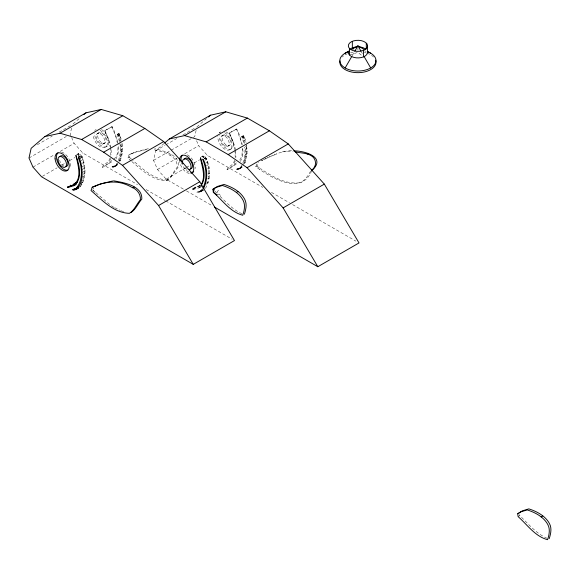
<?xml version="1.0" encoding="UTF-8"?>
<svg xmlns="http://www.w3.org/2000/svg" width="580" height="580" viewBox="0 0 580 580"><rect width="100%" height="100%" fill="white"/><g stroke="black" fill="none" stroke-linecap="round" stroke-linejoin="round"><path stroke-width="0.43" stroke-dasharray="2.9 2.17" d="M79.844 187.057C84.876 181.315 85.651 172.63 84.571 165.329C83.426 162.523 83.44 151.641 78.133 156.955M120.64 160.102L119.219 160.921L121.097 152.127L120.712 144.181L122.126 143.362C123.344 149.647 122.206 156.404 119.589 162.19M205.443 188.399C209.779 181.431 210.562 172.485 208.503 164.611C207.517 162.973 207.466 155.737 204.109 158.5M246.681 145.718L247.073 153.664L245.195 162.465L243.774 163.284L245.652 154.49L245.268 146.537L246.681 145.718L246.217 143.412M110.657 155.309L110.374 147.878M235.212 157.666L234.929 150.242M80.62 159.297L78.438 153.555L78.699 155.346M203.841 157.709L202.993 155.918L203.254 157.709M71.558 128.049L70.194 134.226L71.275 136.706M183.331 189.073L166.126 179.14L157.521 169.462L153.555 160.37L155.701 150.662L163.872 143.651M196.112 130.413L194.749 136.59L192.415 137.931M110.265 157.898L108.097 161.813L102.993 165.807L102.435 167.315L113.216 160.965M234.82 160.254L232.652 164.169L227.548 168.171L226.99 169.672L237.771 163.328M131.218 161.044L127.919 157.97L129.086 154.679L137.315 151.358L150.416 148.19M127.919 157.97L129.369 157.231L130.536 153.939M110.65 158.724L108.801 163.248L102.747 167.337M115.906 159.152L117.754 154.621L118.501 150.785L118.059 143.898M235.204 161.081L233.356 165.612L227.302 169.694M240.461 161.508L242.31 156.977L243.063 153.142L242.723 147.98M81.091 184.251C85.651 175.254 84.956 164.408 80.975 155.317M118.284 160.718C120.459 154.998 121.06 148.531 119.683 142.535M119.001 161.487C123.221 152.663 122.365 142.172 118.537 133.349L117.116 134.168L119.531 141.766M206.698 184.222C210.112 175.704 209.126 165.996 205.53 157.68M242.839 163.074C244.796 158.086 245.34 152.504 244.709 147.19M243.208 164.647C246.021 159.058 246.855 152.547 246.13 146.363M311.692 170.708C301.419 196.714 269.635 176.929 255.765 166.619L257.15 163.509M255.765 166.619L256.925 166.119L258.658 162.226M244.492 163.857L245.195 162.465M310.532 171.209C308.408 175.885 304.754 179.742 300.766 182.903M352.183 55.753L354.387 51.932M117.668 163.393L116.196 165.053L112.041 166.815L113.542 167.272L115.471 166.416L117.791 163.64M242.222 165.75L240.751 167.41L236.596 169.179L238.097 169.628L240.026 168.78L242.346 165.996M239.757 160.073L241.925 156.158L242.368 148.226M92.959 189.174L93.924 187.847M218.479 190.204L217.036 192.198L220.436 195.395M199.803 185.68L195.634 186.934L191.98 189.145L191.958 189.776L199.418 187.782L200.492 186.354M112.041 166.815L114.775 165.873L117.232 163.103M201.825 189.363L200.354 191.023L196.845 192.234M236.596 169.179L239.33 168.229L241.787 165.467M113.636 159.282C117.82 156.165 118.305 150.648 117.812 145.87M115.471 166.416L118.443 164.067L117.022 164.887M197.969 192.4L203.188 189.377L197.613 191.965L199.114 192.415L201.042 191.567L204.733 188.812M240.026 168.78L242.998 166.431L241.577 167.25M73.022 123.939L80.511 117.508M196.895 126.882L206.429 118.697M192.792 188.573L196.961 187.318L200.056 185.404M131.906 161.617C141.752 169.998 152.511 180.547 166.337 180.728C171.419 177.4 173.456 171.586 177.241 167.185C177.719 154.584 161.791 151.612 152.438 149.306M166.337 180.728L170.274 178.06L178.691 166.446C179.271 154.099 163.821 151.184 154.758 148.661M195.634 186.934L194.8 188.13L201.463 186.376M111.86 160.508L109.468 162.53L109.852 163.234M236.415 162.871L234.023 164.887L234.407 165.597M216.21 195.185L217.826 194.148C225.468 201.253 232.457 209.808 242.324 213.875M518.136 516.635L519.752 515.598L519.542 514.155M117.754 142.325L114.724 132.117L112.194 126.665L104.654 130.703L108.779 141.107L110.258 147.182M111.882 126.52L115.884 137.01L117.363 143.086M242.31 144.688L239.279 134.48L236.749 129.021L229.209 133.059L233.334 143.47L234.813 149.546M236.437 128.883L240.439 139.367L241.708 144.579M37.366 144.717L52.135 136.191M59.131 132.153L71.565 124.968M29 158.014L66.308 136.474M94.707 130.384L96.128 129.565M32.966 167.105L54.73 154.541M60.168 151.394L74.16 143.318L82.766 152.997L137.504 184.6M97.194 133.603L98.615 132.784M100.108 133.603L101.529 132.784M104.777 130.623L112.194 126.665M76.872 154.418L78.293 153.591M76.625 154.998L78.757 153.765M42.355 176.334L57.123 167.809M61.784 165.119L64.895 163.321M69.556 160.631L74.994 157.484M78.104 155.694L82.766 152.997M100.717 143.768L102.138 142.948M117.363 134.263L118.936 133.444L119.625 134.415L121.51 140.287L120.089 141.107L118.204 135.242L117.116 134.168M78.532 157.057L81.374 155.418M117.769 134.618L119.19 133.799M78.786 157.405L81.628 155.766M118.204 135.242L119.625 134.415M103.631 143.768L105.052 142.948M80.642 157.209L82.063 156.39M118.421 135.858L119.843 135.038M80.149 158.231L82.28 157.006M119.364 138.381L120.778 137.561M81.091 160.762L83.223 159.529M105.901 146.95L107.322 146.124M81.816 163.48L83.948 162.255M81.729 166.968L84.571 165.329M121.111 146.776L122.532 145.957M82.135 169.57L84.977 167.924M121.3 149.589L122.713 148.77M82.317 172.376L85.158 170.737M121.097 152.127L122.518 151.307M83.534 174.094L84.956 173.275M120.589 154.57L122.01 153.751M81.606 177.357L84.448 175.718M119.828 158.71L121.249 157.891M81.555 181.083L83.687 179.858M80.236 183.708L83.078 182.069M79.895 185.39L82.026 184.157M112.397 167.25L116.892 165.597M114.775 165.873L116.196 165.053M78.046 187.681L80.888 186.042M113.542 167.272L114.963 166.446M155.701 150.662L165.032 145.283M165.807 144.833L176.69 138.547M182.903 134.959L196.12 127.332M153.555 160.37L191.639 138.381M220.683 131.921L219.262 132.748A10.041 5.8 60 0 1 220.588 132.008M157.521 169.462L176.951 158.246M184.723 153.758L198.715 145.681L207.321 155.36L262.841 187.412M221.749 135.966L223.169 135.14M224.663 135.959L226.084 135.14M229.332 132.979L236.749 129.021M201.427 156.774L202.848 155.955M201.891 156.948L203.312 156.129M166.126 179.14L185.564 167.924M186.339 167.475L190.225 165.235M194.112 162.987L199.549 159.848M202.659 158.05L207.321 155.36M243.774 142.6L241.671 136.532C245.021 133.77 245.072 140.998 246.065 142.644M225.272 146.131L226.693 145.312M241.671 136.532L243.339 135.8M241.918 136.619L243.491 135.807M204.363 158.594L205.777 157.774M204.508 158.594L205.929 157.774M242.07 136.626L242.324 136.974L243.745 136.155M204.762 158.949L206.183 158.13M244.644 143.463L242.759 137.598L244.18 136.778M228.186 146.124L229.607 145.304M205.197 159.565L206.618 158.746M242.976 138.214L244.398 137.395M205.414 160.181L206.835 159.362M243.919 140.744L245.34 139.925M205.646 163.125L207.778 161.893M230.456 149.306L231.877 148.487M206.371 165.844L208.503 164.611M207.705 168.504L209.126 167.685M245.666 149.14L247.087 148.321M208.111 171.107L209.532 170.288M245.855 151.946L247.276 151.126M208.292 173.913L209.713 173.094M245.652 154.49L247.073 153.664M208.089 176.458L209.511 175.638M245.144 156.934L246.565 156.114M207.582 178.901L209.003 178.082M192.292 189.87L195.134 188.232M198.889 186.311L201.731 184.672M244.383 161.066L245.804 160.247M206.821 183.034L208.242 182.214M199.418 187.782L202.261 186.144M236.952 169.614L241.447 167.961M239.33 168.229L240.751 167.41M238.097 169.628L239.518 168.809M199.114 192.415L203.885 189.928L201.042 191.567M263.356 159.812L266.423 158.231M132.211 153.49L133.661 152.75M169.744 155.201L171.194 154.454M262.588 160.203L261.428 160.711C271.172 156.281 281.024 150.669 291.979 150.612M259.528 169.251L260.688 168.744C272.694 176.762 286.839 185.455 301.926 182.395M267.192 157.84L276.964 153.896M129.086 154.679L135.865 152.098L148.088 149.132M349.537 54.962L357.918 52.389L362.094 55.76M282.373 151.873L290.819 151.119L292.574 151.409M201.956 190.776L200.455 190.327M118.936 133.444L118.537 133.349M167.787 179.981C153.642 179.793 142.76 168.802 132.668 160.305M120.894 210.743L123.917 211.686M114.659 207.683L120.118 210.301M547.136 538.305C536.05 533.571 528.3 523.74 519.752 515.598M271.44 192.379L289.427 202.761M292.552 204.566L355.888 241.135M186.463 190.878L212.265 205.777M146.102 189.566L164.872 200.397M165.655 200.854L232.116 239.221M113.868 207.401L110.309 205.008L92.481 189.834M256.925 166.119L260.688 168.744M129.369 157.231L131.348 159.072M93.046 190.37L95.881 193.031M214.933 191.161L217.826 194.148M238.018 168.359L238.373 168.787M113.462 165.996L113.818 166.431M242.324 136.974L242.759 137.598M361.442 51.932L362.326 53.461M229.651 133.125L234.61 145.645L235.509 150.358M105.096 130.768L110.055 143.282L110.954 148.001M196.555 140.722L198.715 145.681M71.637 137.532L74.16 143.318M243.093 135.706L245.195 141.781M235.567 151.221L235.958 157.245M111.063 149.72L111.403 154.882M357.918 48.285L357.918 49.923M226.033 131.863A10.041 5.8 60 0 1 233.385 144.26A10.041 5.8 60 0 1 226.113 148.306A10.041 5.8 60 0 1 219.189 135.676M189.348 173.427A10.041 5.8 60 0 1 179.641 161.218M187.101 169.396A6.025 3.48 60 0 1 184.94 167.663M188.979 172.108A10.041 5.8 60 0 1 181.525 162.741M187.246 154.831A10.041 5.8 60 0 1 195.148 168.671M224.612 132.69A10.041 5.8 60 0 1 231.964 145.08A10.041 5.8 60 0 1 224.692 149.125A10.041 5.8 60 0 1 217.768 136.496M101.478 129.507A10.041 5.8 60 0 1 108.83 141.897A10.041 5.8 60 0 1 101.558 145.95A10.041 5.8 60 0 1 94.634 133.32M100.057 130.326A10.041 5.8 60 0 1 107.394 142.238A10.041 5.8 60 0 1 100.963 147.211A10.041 5.8 60 0 1 93.257 135.597M61.48 152.069A10.041 5.8 60 0 1 68.621 158.289A10.041 5.8 60 0 1 70.311 167.547M63.967 166.213A6.025 3.48 60 0 1 59.639 160.413M342.258 57.007A18.082 10.44 0 0 1 343.57 55.868M345.136 54.846A18.082 10.44 0 0 1 347.289 53.781M350.559 52.693A18.082 10.44 0 0 1 353.235 52.142M364.392 52.483A18.082 10.44 0 0 1 366.132 52.925M366.959 53.186A18.082 10.44 0 0 1 373.578 57.007M364.392 50.837A18.082 10.44 0 0 1 366.132 51.286M222.14 138.12A6.025 3.48 60 0 0 228.774 145.681A6.025 3.48 60 0 0 228.252 136.873A6.025 3.48 60 0 0 222.14 138.12M220.719 138.939A6.025 3.48 60 0 0 227.353 146.501A6.025 3.48 60 0 0 226.831 137.692A6.025 3.48 60 0 0 220.719 138.939M96.164 136.583A6.025 3.48 60 0 0 102.798 144.137A6.025 3.48 60 0 0 102.276 135.336A6.025 3.48 60 0 0 96.164 136.583M97.578 135.763A6.025 3.48 60 0 0 104.219 143.318A6.025 3.48 60 0 0 103.697 134.516A6.025 3.48 60 0 0 97.578 135.763"/><path stroke-width="0.87" d="M70.267 185.143L70.579 185.875L76.118 184.244M214.368 188.942L213.317 192.198C222.474 200.281 230.362 212.084 242.766 215.252C244.347 210.547 245.55 204.769 243.042 200.216C238.938 192.473 230.376 188.014 222.387 185.484L215.934 187.449L214.295 188.457M92.198 187.282L91.031 190.581C102.145 200.122 113.724 212.911 129.441 213.331C134.531 210.011 136.568 204.196 140.353 199.795C140.983 194.227 136.793 188.964 131.631 187.231C118.465 179.568 105.611 181.127 92.198 187.282L100.427 183.962L112.643 180.996M202.804 188.254C207.364 179.256 206.668 168.41 202.688 159.319C203.435 159.449 203.747 160.356 203.993 161.001C207.567 169.614 207.785 179.691 203.739 188.159M244.383 214.208C245.963 209.511 247.167 203.732 244.666 199.179C240.555 191.436 232 186.97 224.011 184.447L217.551 186.412L212.904 189.319L213.317 192.198L216.724 195.192M549.202 538.646C550.783 533.941 551.986 528.163 549.477 523.61C545.374 515.874 536.812 511.408 528.829 508.877L522.37 510.842L517.722 513.75L518.136 516.635C527.292 524.712 535.18 536.514 547.585 539.683C549.159 534.985 550.362 529.207 547.861 524.646C543.75 516.91 535.195 512.445 527.205 509.921L520.753 511.886L517.722 513.75M201.412 184.165C206.299 176.16 201.26 164.35 200.47 157.767C203.428 166.409 206.741 177.444 201.028 185.636M345.136 67.969L351.748 56.514M354.829 51.17L357.918 45.827L363.935 49.3M74.479 188.79L73.058 189.609L73.413 190.037C84.201 186.862 82.947 169.947 80.381 161.175C78.423 155.128 77.198 155.614 80.236 163.031C82.251 171.499 82.208 182.047 75.799 188.66L72.29 189.87M311.663 170.121C316.303 167.141 316.81 160.653 312.881 156.904C308.089 152.641 301.092 153.316 295.205 151.844M311.692 170.708C327.04 157.267 304.725 150.691 293.734 150.901M44.769 136.619L31.146 148.306L29 158.014L32.966 167.105L41.572 176.784L193.263 264.364L234.458 240.577L199.767 181.75L163.705 141.563L144.84 128.441L122.808 115.725L101.232 109.446L85.963 112.832L44.769 136.619L60.037 133.226L101.232 109.446M83.919 114.586L85.963 112.832M164.553 143.064L169.324 138.975L210.518 115.195L225.787 111.802L247.363 118.081L269.395 130.797L288.26 143.92L324.321 184.106L359.013 242.94L317.818 266.72L214.607 207.132M208.474 116.95L210.518 115.195M130.891 212.592C135.981 209.264 138.018 203.45 141.803 199.049C142.528 185.491 123.177 182.482 113.528 180.8M212.904 189.319L214.52 188.275M236.335 192.517L237.952 191.48M541.154 516.954L542.771 515.917M60.037 133.226L81.613 139.504L122.808 115.725M81.613 139.504L103.646 152.221L144.84 128.441M67.737 187.514L74.864 185.419C82.563 177.27 79.257 164.771 75.915 155.404C77.959 165.38 84.615 184.165 67.425 186.782L67.737 187.514L70.579 185.875M73.413 190.037L76.255 188.399L78.684 187.847M74.559 190.059L77.401 188.42M76.487 189.21L78.619 187.978M103.646 152.221L122.51 165.344L163.705 141.563M169.324 138.975L184.592 135.59L225.787 111.802M345.136 53.208L348.892 51.033M351.9 49.3L357.918 45.827L361.006 51.17M184.592 135.59L206.168 141.868L247.363 118.081M206.168 141.868L228.201 154.584L269.395 130.797M122.51 165.344L158.572 205.53L199.767 181.75M228.201 154.584L247.065 167.707L288.26 143.92M247.065 167.707L283.127 207.894L324.321 184.106M77.176 182.309L73.849 183.744M95.316 186.093L96.766 185.353M132.849 187.804L134.299 187.064M307.255 154.034L308.415 153.533M77.27 187.492L78.633 187.021M367.691 51.468L370.7 53.208M353.735 49.01L352.343 47.886L352.343 41.325M283.127 207.894L317.818 266.72M158.572 205.53L193.263 264.364M364.088 56.514L370.7 67.969M367.452 45.291L367.452 51.845A9.585 5.532 0 0 1 361.282 57.565A9.585 5.532 0 0 1 350.124 55.6L348.942 54.331A9.585 5.532 0 0 1 348.464 51.475M366.299 43.246L366.299 48.981M363.493 50.322L363.493 56.883M349.537 48.401L349.537 54.962M179.597 160.479A10.041 5.8 60 0 1 189.747 158.652A10.041 5.8 60 0 1 190.965 173.311M182.772 163.596A6.025 3.48 60 0 1 185.063 158.811A6.025 3.48 60 0 1 190.523 164.067A6.025 3.48 60 0 1 189.189 169.766M193.706 171.752A10.041 5.8 60 0 1 190.769 172.608M181.322 161.943A10.041 5.8 60 0 1 182.519 155.186M184.389 159.123A6.025 3.48 60 0 1 191.008 161.385A6.025 3.48 60 0 1 190.61 168.947M67.831 170.129A10.041 5.8 60 0 1 58.493 163.93A10.041 5.8 60 0 1 57.964 152.83M59.834 156.767A6.025 3.48 60 0 1 66.453 159.022A6.025 3.48 60 0 1 66.055 166.583M375.651 60.189A18.082 10.44 0 0 1 358.512 72.659A18.082 10.44 0 0 1 339.989 60.864M367.763 51.83A18.082 10.44 0 0 1 371.352 67.57A18.082 10.44 0 0 1 343.868 67.157A18.082 10.44 0 0 1 348.877 51.547M350.516 48.872A9.585 5.532 0 0 1 356.99 46.878M359.491 46.929A9.585 5.532 0 0 1 365.712 49.169M366.886 43.877L365.712 42.608A9.585 5.532 0 0 0 353.408 40.941A9.585 5.532 0 0 0 348.942 47.77L350.124 49.039A9.585 5.532 0 0 0 362.427 50.706A9.585 5.532 0 0 0 366.886 43.877M55.086 158.855A10.041 5.8 60 0 0 66.41 170.948A10.041 5.8 60 0 0 64.916 155.984A10.041 5.8 60 0 0 55.086 158.855M57.993 159.848A6.025 3.48 60 0 0 64.634 167.403A6.025 3.48 60 0 0 64.105 158.601A6.025 3.48 60 0 0 57.993 159.848"/></g></svg>
